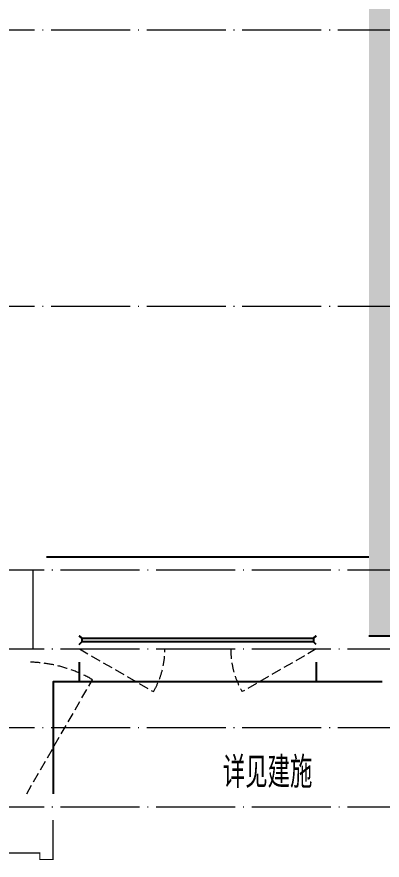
# Model space of a CAD drawing. Extents: x 27938 to 983267, y -209821 to 1628073.
# Drawn here: x 704042 to 706817, y 596045 to 602449 of the extents above; entities that cross this region are included whole.
import ezdxf

# ---------------------------------------------------------------- set-up
doc = ezdxf.new("R2010")
doc.units = 0
doc.header["$LTSCALE"] = 1000
doc.header["$MEASUREMENT"] = 0
doc.linetypes.add('DASH', pattern=[0.35, 0.25, -0.1])
doc.linetypes.add('DOTE', pattern=[2.42, 2, -0.2, 0.02, -0.2])
for name, color, linetype in [('3-栏杆1', 135, 'Continuous'), ('3.5方案汇报，与郭总、侯月琴确定户型_t8$0$2020.03.04 -1安徽标准化洋房户型(UA）_t8_t8$0$看线', 154, 'Continuous'), ('PUB_TEXT', 4, 'Continuous'), ('保温', 6, 'Continuous'), ('看线', 251, 'Continuous')]:
    doc.layers.add(name, color=color, linetype=linetype)
doc.layers.add('DOTE', color=19, linetype='DOTE', lineweight=9)
doc.layers.add('WINDOW', color=144, linetype='Continuous', lineweight=15)
doc.styles.add('_TCH_AXIS', font='COMPLEX', dxfattribs={"bigfont": 'GBCBIG'})

# ---------------------------------------------------------------- blocks, each defined once
blk = doc.blocks.new('DSFDS')
at = {"layer": '3-栏杆1', "color": 5}
for p, q in [((490702.7, 517230.7), (490682.5, 517248.5)), ((490682.5, 517248.5), (490702.7, 517230.7)), ((490682.5, 517181.5), (490702.7, 517201.4)), ((492462.2, 517230.6), (490702.7, 517230.7)), ((490702.7, 517230.7), (490702.7, 517201.4)), ((490702.7, 517201.4), (492462.2, 517201.3)), ((492462.2, 517230.7), (492482.5, 517248.5)), ((492482.5, 517248.5), (492462.2, 517230.7)), ((492462.2, 517230.7), (492462.2, 517201.4)), ((492462.2, 517201.4), (492482.5, 517181.5)), ((492482.5, 517181.5), (492462.2, 517201.4))]:
    blk.add_line(p, q, dxfattribs=at)
blk = doc.blocks.new('HFTHFFGHFH')
at = {"layer": 'DOTE', "linetype": 'DOTE', "ltscale": 0.3}
for p, q in [((587116.6, 602348.8), (534316.6, 602348.8)), ((587116.6, 600248.8), (534316.6, 600248.8)), ((534316.6, 598248.8), (587116.6, 598248.8)), ((558066.6, 597648.8), (558066.6, 598248.8)), ((534316.6, 597648.8), (587116.6, 597648.8)), ((587116.6, 597048.8), (534316.6, 597048.8)), ((534316.6, 596448.8), (587116.6, 596448.8))]:
    blk.add_line(p, q, dxfattribs=at)
blk = doc.blocks.new('A$C04040EB5')
at = {"layer": '保温', "linetype": 'ByBlock', "ltscale": 10}
h = blk.add_hatch(dxfattribs=at)
h.set_pattern_fill('AR-HBONE', color=251, scale=55)
h.set_pattern_definition([(45, (-445516.58, -596848.81), (0, 47.4157523), [100.584, -33.528]), (135, (-445492.87, -596825.102), (3e-15, 47.4157523), [100.584, -33.528])])
edge = h.paths.add_edge_path()
edge.add_line((200, 5000), (200, 7500))
edge.add_line((200, 7500), (0, 7500))
edge.add_line((0, 7500), (0, 5000))
edge.add_line((0, 5000), (200, 5000))
h = blk.add_hatch(dxfattribs=at)
h.set_pattern_fill('AR-HBONE', color=251, scale=55)
h.set_pattern_definition([(45, (-445516.58, -596848.81), (0, 47.4157523), [100.584, -33.528]), (135, (-445492.87, -596825.102), (3e-15, 47.4157523), [100.584, -33.528])])
edge = h.paths.add_edge_path()
edge.add_line((900, 4800), (900, 5000))
edge.add_line((900, 5000), (-700, 5000))
edge.add_line((-700, 5000), (-700, 4800))
edge.add_line((-700, 4800), (900, 4800))
at = {"layer": '保温', "linetype": 'Continuous', "ltscale": 10}
h = blk.add_hatch(dxfattribs=at)
h.set_pattern_fill('HEX', color=251, scale=10, angle=90, style=0)
h.set_pattern_definition([(90, (-503782.47, -516048.461), (-16.49778, 1e-15), [9.525, -19.05]), (210, (-503782.47, -516048.461), (8.24889, -14.2874966), [9.525, -19.05]), (150, (-503782.47, -516038.936), (-8.24889, -14.2874966), [9.525, -19.05])])
edge = h.paths.add_edge_path()
edge.add_line((200, 4800), (0, 4800))
edge.add_line((0, 4800), (0.1, 0))
edge.add_line((0.1, 0), (200.1, 0))
edge.add_line((200.1, 0), (200, 4800))
at = {"layer": '保温', "color": 251, "linetype": 'ByBlock', "ltscale": 10}
for p, q in [((0, 7500), (200, 7500)), ((0, 4800), (200, 4800)), ((0, 0), (200, 0))]:
    blk.add_line(p, q, dxfattribs=at)

msp = doc.modelspace()

# ---------------------------------------------------------------- linework, layer by layer
at = {"color": 30, "const_width": 8}
msp.add_lwpolyline([(704316.6, 596348.8), (704316.6, 596048.8), (704216.6, 596048.8), (704216.6, 596098.8), (703166.6, 596098.8), (703166.6, 596348.8)], dxfattribs=at)
at = {"layer": '3.5方案汇报，与郭总、侯月琴确定户型_t8$0$2020.03.04 -1安徽标准化洋房户型(UA）_t8_t8$0$看线', "ltscale": 10}
msp.add_lwpolyline([(704266.6, 598348.8), (706716.6, 598348.8)], dxfattribs=at)
at = {"layer": 'WINDOW', "color": 250, "linetype": 'DASH', "ltscale": 0.3}
for points in [[(704516.6, 597648.8), (705079.7, 597324.2, 0.131485), (705166.6, 597648.8)], [(706316.6, 597648.8), (705753.4, 597324.2, -0.131485), (705666.6, 597648.8)], [(704116.6, 596548.8), (704616.6, 597414.8, 0.131652), (704116.6, 597548.8)]]:
    msp.add_lwpolyline(points, format="xyb", dxfattribs=at)
at = {"layer": '看线', "color": 202, "ltscale": 0.5}
for points in [[(706316.6, 597548.8), (706316.6, 597398.8), (704516.6, 597398.8), (704516.6, 597548.8)], [(706816.6, 597398.8), (704316.6, 597398.8), (704316.6, 596548.8)]]:
    msp.add_lwpolyline(points, dxfattribs=at)

# ---------------------------------------------------------------- block references
for name, p in [('HFTHFFGHFH', (146100, 0)), ('A$C04040EB5', (706716.6, 597748.8))]:
    msp.add_blockref(name, p)
at = {"layer": '3-栏杆1', "color": 5, "xscale": -1}
msp.add_blockref('DSFDS', (1196999, 80500.3), dxfattribs=at)

# ---------------------------------------------------------------- texts
at = {"layer": 'PUB_TEXT', "style": '_TCH_AXIS'}
msp.add_text('详见建施', height=236.31, dxfattribs=at).set_placement((705606.2, 596593.5))

doc.saveas('drawing.dxf')
